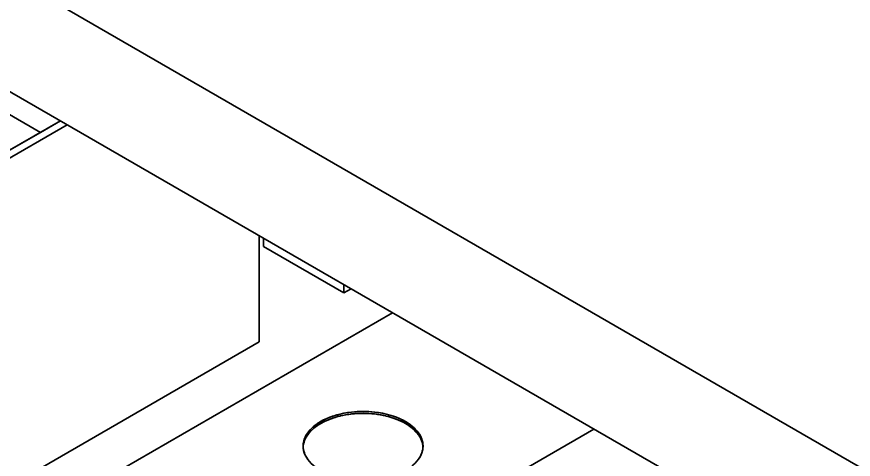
# Model space of a CAD drawing. Extents: x 146 to 1134, y 78 to 926.
# Drawn here: x 782.91 to 800.64, y 867.51 to 876.89 of the extents above; entities that cross this region are included whole.
import ezdxf

# ---------------------------------------------------------------- set-up
doc = ezdxf.new("R2010")
doc.units = 0

msp = doc.modelspace()

# ---------------------------------------------------------------- linework, layer by layer
at = {"color": 7, "lineweight": 35}
for p, q in [((754.612, 894.001), (819.524, 856.524)), ((756.733, 890.326), (817.403, 855.299))]:
    msp.add_line(p, q, dxfattribs=at)
at = {"color": 7, "lineweight": 35, "ltscale": 0.020413}
msp.add_line((782.705, 874.844), (783.412, 874.436), dxfattribs=at)
msp.add_line((782.705, 874.844), (783.412, 874.436), dxfattribs=at)
at = {"color": 7, "lineweight": 35, "ltscale": 0.032596}
for p, q in [((783.834, 874.68), (782.705, 874.028)), ((782.705, 874.028), (783.834, 874.68))]:
    msp.add_line(p, q, dxfattribs=at)
at = {"color": 7, "lineweight": 35, "ltscale": 0.012182}
msp.add_line((783.412, 874.436), (783.834, 874.68), dxfattribs=at)
at = {"color": 7, "lineweight": 35, "ltscale": 0.193649}
msp.add_line((777.271, 870.723), (783.979, 874.596), dxfattribs=at)
msp.add_line((777.271, 870.723), (783.979, 874.596), dxfattribs=at)
at = {"color": 7, "lineweight": 35, "ltscale": 0.020414}
msp.add_line((783.412, 874.436), (782.705, 874.028), dxfattribs=at)
at = {"color": 7, "lineweight": 35, "ltscale": 0.056274}
for p, q in [((788.047, 869.996), (788.047, 872.247)), ((788.047, 872.247), (788.047, 869.996))]:
    msp.add_line(p, q, dxfattribs=at)
at = {"color": 7, "lineweight": 35, "ltscale": 0.004427}
for p, q in [((788.139, 872.194), (788.139, 872.017)), ((788.139, 872.017), (788.139, 872.194)), ((789.843, 871.21), (789.843, 871.033)), ((789.843, 871.033), (789.843, 871.21))]:
    msp.add_line(p, q, dxfattribs=at)
at = {"color": 7, "lineweight": 35, "ltscale": 0.049193}
for p, q in [((789.843, 871.033), (788.139, 872.017)), ((788.139, 872.017), (789.843, 871.033))]:
    msp.add_line(p, q, dxfattribs=at)
at = {"color": 7, "lineweight": 35, "ltscale": 0.004428}
for p, q in [((789.997, 871.122), (789.843, 871.033)), ((789.843, 871.033), (789.997, 871.122))]:
    msp.add_line(p, q, dxfattribs=at)
at = {"color": 7, "lineweight": 35, "ltscale": 0.174438}
for p, q in [((784.83, 867.127), (790.873, 870.616)), ((790.873, 870.616), (784.83, 867.127)), ((795.142, 868.151), (789.1, 864.662)), ((789.1, 864.662), (795.142, 868.151))]:
    msp.add_line(p, q, dxfattribs=at)
at = {"color": 7, "lineweight": 35, "ltscale": 0.311086}
for p, q in [((788.047, 869.996), (777.271, 863.774)), ((777.271, 863.774), (788.047, 869.996))]:
    msp.add_line(p, q, dxfattribs=at)
at = {"color": 7, "lineweight": 35, "ltscale": 0.001021}
for p, q in [((789.351, 868.309), (789.351, 868.268)), ((789.351, 868.268), (789.351, 868.309))]:
    msp.add_line(p, q, dxfattribs=at)
at = {"color": 7, "lineweight": 35}
for centre, radius, start, end in [((790.102, 866.965), 1.54, 102.742, 119.2294), ((790.241, 866.443), 2.081, 89.7782, 103.2785), ((790.241, 866.402), 2.081, 89.7782, 103.2785), ((790.256, 866.441), 2.083, 76.731, 90.2172), ((790.256, 866.4), 2.083, 76.731, 90.2172), ((790.397, 866.971), 1.534, 60.7224, 77.2744), ((789.764, 867.548), 0.865, 118.5164, 142.7943), ((789.764, 867.508), 0.865, 118.5164, 142.7943), ((790.102, 866.924), 1.54, 102.742, 119.2294), ((790.397, 866.93), 1.534, 60.7224, 77.2744), ((790.735, 867.55), 0.862, 37.1934, 61.5476), ((790.735, 867.509), 0.862, 37.1934, 61.5476), ((789.453, 867.782), 0.475, 142.5853, 179.0195), ((789.458, 867.739), 0.48, 142.7526, 176.3437), ((791.044, 867.782), 0.475, 0.9908, 37.3901), ((791.039, 867.739), 0.481, 3.681, 37.2219), ((789.453, 867.799), 0.475, 180.9908, 217.3901), ((791.044, 867.799), 0.475, 322.5853, 359.0195)]:
    msp.add_arc(centre, radius, start, end, dxfattribs=at)
for centre, start_param, end_param in [((790.249, 867.79), 5.497787, 8.63938), ((790.249, 867.75), 0.02904, 2.356194), ((790.249, 867.79), 2.356194, 5.497787), ((790.249, 867.75), 2.356194, 3.112761)]:
    msp.add_ellipse(centre, major_axis=(1.27, 0), ratio=0.57735, start_param=start_param, end_param=end_param, dxfattribs=at)

doc.saveas('drawing.dxf')
